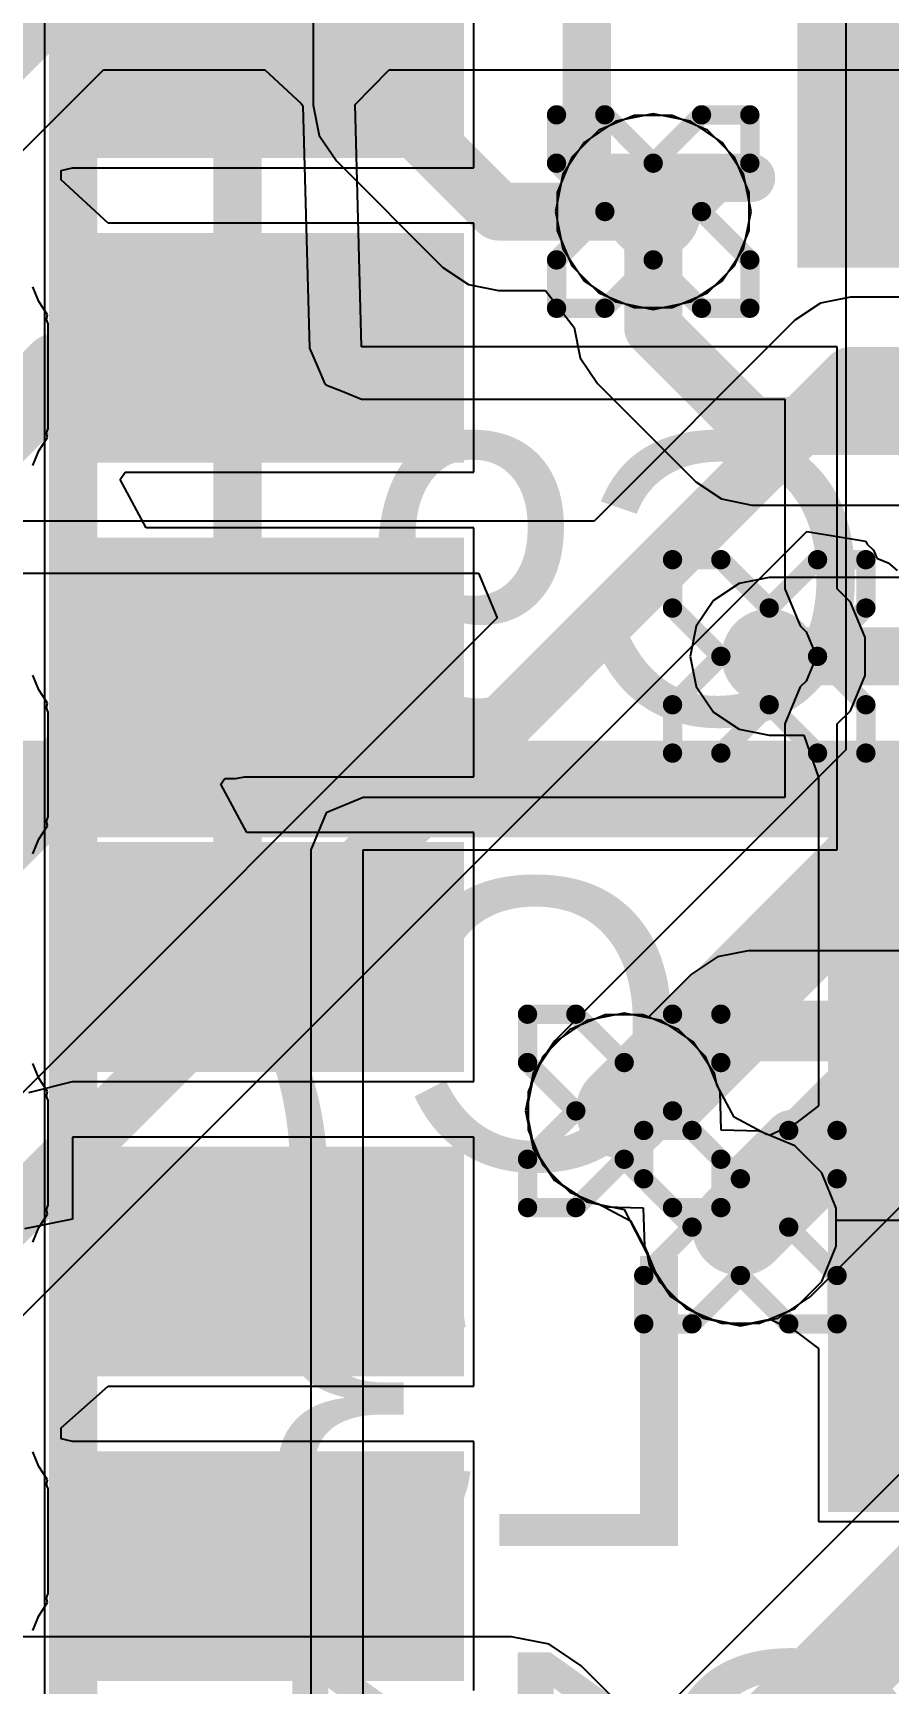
# Model space of a CAD drawing. Header units: inches. Extents: x 3 to 215, y 2 to 215.
# Drawn here: x 3.1078 to 3.1964, y 2.9037 to 3.0745 of the extents above; entities that cross this region are included whole.
import ezdxf

# ---------------------------------------------------------------- set-up
doc = ezdxf.new("R2010")
doc.units = ezdxf.units.IN
doc.header["$MEASUREMENT"] = 0
for name, color, linetype in [('Board_Outline', 56, 'Continuous'), ('Bottom Layer', 5, 'Continuous'), ('Bottom Overlay', 54, 'Continuous'), ('Bottom Paste', 16, 'Continuous'), ('Bottom Solder', 6, 'Continuous'), ('Dimension', 6, 'Continuous'), ('Drill Drawing', 1, 'Continuous'), ('Layer 1', 16, 'Continuous'), ('Layer 2', 76, 'Continuous'), ('Top Layer', 1, 'Continuous'), ('Top Paste', 8, 'Continuous'), ('Top Solder', 216, 'Continuous'), ('Via Holes', 16, 'Continuous')]:
    doc.layers.add(name, color=color, linetype=linetype)
doc.styles.add('Arial', font='', dxfattribs={"height": 0.2})
doc.styles.get('Arial').set_extended_font_data('Arial')

# ---------------------------------------------------------------- blocks, each defined once
blk = doc.blocks.new('40_QFN__5___5____B_8')
at = {"layer": 'Bottom Layer'}
blk.add_hatch(color=5, dxfattribs=at).paths.add_polyline_path([(-0.1063, 0.0752), (-0.07874, 0.0752), (-0.07874, 0.06654), (-0.1063, 0.06654)])
at = {"layer": 'Bottom Paste'}
blk.add_hatch(color=16, dxfattribs=at).paths.add_polyline_path([(-0.1063, 0.0752), (-0.07874, 0.0752), (-0.07874, 0.06654), (-0.1063, 0.06654)])
at = {"layer": 'Bottom Solder'}
blk.add_hatch(color=6, dxfattribs=at).paths.add_polyline_path([(-0.1103, 0.0792), (-0.07474, 0.0792), (-0.07474, 0.06254), (-0.1103, 0.06254)])
at = {"layer": 'Bottom Overlay'}
for points in [[(-0.101, 0.101, 0.005, 0.005, 0), (-0.084, 0.101, 0.005, 0.005, 0)], [(-0.101, 0.101, 0.005, 0.005, 0), (-0.101, 0.084, 0.005, 0.005, 0)]]:
    blk.add_lwpolyline(points, format="xyseb", dxfattribs=at)
for points in [[(-0.10225, 0.101, 0.0025, 0.0025, 1), (-0.09975, 0.101, 0.0025, 0.0025, 1)], [(-0.10225, 0.101, 0.0025, 0.0025, 1), (-0.09975, 0.101, 0.0025, 0.0025, 1)], [(-0.08525, 0.101, 0.0025, 0.0025, 1), (-0.08275, 0.101, 0.0025, 0.0025, 1)], [(-0.10225, 0.084, 0.0025, 0.0025, 1), (-0.09975, 0.084, 0.0025, 0.0025, 1)]]:
    blk.add_lwpolyline(points, format="xyseb", close=True, dxfattribs=at)
blk = doc.blocks.new('WPN201610M1R0MT_B_10')
at = {"layer": 'Bottom Layer'}
for points in [[(-0.04134, 0.03346), (-0.01378, 0.03346), (-0.01378, -0.03346), (-0.04134, -0.03346)], [(0.01378, 0.03346), (0.04134, 0.03346), (0.04134, -0.03346), (0.01378, -0.03346)]]:
    blk.add_hatch(color=5, dxfattribs=at).paths.add_polyline_path(points)
at = {"layer": 'Bottom Paste'}
for points in [[(-0.04134, 0.03346), (-0.01378, 0.03346), (-0.01378, -0.03346), (-0.04134, -0.03346)], [(0.01378, 0.03346), (0.04134, 0.03346), (0.04134, -0.03346), (0.01378, -0.03346)]]:
    blk.add_hatch(color=16, dxfattribs=at).paths.add_polyline_path(points)
at = {"layer": 'Bottom Solder'}
for points in [[(-0.04534, 0.03746), (-0.00978, 0.03746), (-0.00978, -0.03746), (-0.04534, -0.03746)], [(0.00978, 0.03746), (0.04534, 0.03746), (0.04534, -0.03746), (0.00978, -0.03746)]]:
    blk.add_hatch(color=6, dxfattribs=at).paths.add_polyline_path(points)
at = {"layer": 'Bottom Overlay'}
for points in [[(-0.009, 0.034, 0.005, 0.005, 0), (0.008, 0.034, 0.005, 0.005, 0)], [(-0.009, -0.034, 0.005, 0.005, 0), (0.008, -0.034, 0.005, 0.005, 0)]]:
    blk.add_lwpolyline(points, format="xyseb", dxfattribs=at)
for points in [[(-0.01025, 0.034, 0.0025, 0.0025, 1), (-0.00775, 0.034, 0.0025, 0.0025, 1)], [(0.00675, 0.034, 0.0025, 0.0025, 1), (0.00925, 0.034, 0.0025, 0.0025, 1)], [(-0.01025, -0.034, 0.0025, 0.0025, 1), (-0.00775, -0.034, 0.0025, 0.0025, 1)], [(0.00675, -0.034, 0.0025, 0.0025, 1), (0.00925, -0.034, 0.0025, 0.0025, 1)]]:
    blk.add_lwpolyline(points, format="xyseb", close=True, dxfattribs=at)
blk = doc.blocks.new('ESP32_C3_MINI_1_H4_16')
at = {"layer": 'Top Layer'}
for points in [[(0.24803, 0.13386), (0.24803, 0.11811), (0.21654, 0.11811), (0.21654, 0.13386)], [(0.24803, 0.10236), (0.24803, 0.08661), (0.21654, 0.08661), (0.21654, 0.10236)], [(0.24803, 0.07087), (0.24803, 0.05512), (0.21654, 0.05512), (0.21654, 0.07087)], [(0.24803, 0.03937), (0.24803, 0.02362), (0.21654, 0.02362), (0.21654, 0.03937)], [(0.24803, 0.00787), (0.24803, -0.00787), (0.21654, -0.00787), (0.21654, 0.00787)], [(0.24803, -0.02362), (0.24803, -0.03937), (0.21654, -0.03937), (0.21654, -0.02362)]]:
    blk.add_hatch(color=1, dxfattribs=at).paths.add_polyline_path(points)
at = {"layer": 'Top Paste'}
for points in [[(0.24803, 0.13386), (0.24803, 0.11811), (0.21654, 0.11811), (0.21654, 0.13386)], [(0.24803, 0.10236), (0.24803, 0.08661), (0.21654, 0.08661), (0.21654, 0.10236)], [(0.24803, 0.07087), (0.24803, 0.05512), (0.21654, 0.05512), (0.21654, 0.07087)], [(0.24803, 0.03937), (0.24803, 0.02362), (0.21654, 0.02362), (0.21654, 0.03937)], [(0.24803, 0.00787), (0.24803, -0.00787), (0.21654, -0.00787), (0.21654, 0.00787)], [(0.24803, -0.02362), (0.24803, -0.03937), (0.21654, -0.03937), (0.21654, -0.02362)]]:
    blk.add_hatch(color=8, dxfattribs=at).paths.add_polyline_path(points)
at = {"layer": 'Top Solder'}
for points in [[(0.25203, 0.13786), (0.25203, 0.11411), (0.21254, 0.11411), (0.21254, 0.13786)], [(0.25203, 0.10636), (0.25203, 0.08261), (0.21254, 0.08261), (0.21254, 0.10636)], [(0.25203, 0.07487), (0.25203, 0.05112), (0.21254, 0.05112), (0.21254, 0.07487)], [(0.25203, 0.04337), (0.25203, 0.01962), (0.21254, 0.01962), (0.21254, 0.04337)], [(0.25203, 0.01187), (0.25203, -0.01187), (0.21254, -0.01187), (0.21254, 0.01187)], [(0.25203, -0.01962), (0.25203, -0.04337), (0.21254, -0.04337), (0.21254, -0.01962)]]:
    blk.add_hatch(color=216, dxfattribs=at).paths.add_polyline_path(points)
at = {"layer": 'Board_Outline'}
blk.add_line((0.25591, 0.42913), (0.25591, -0.21654), dxfattribs=at)

msp = doc.modelspace()

# ---------------------------------------------------------------- hatches: boundary and pattern name
at = {"layer": 'Bottom Layer'}
h = msp.add_hatch(color=5, dxfattribs=at)
edge = h.paths.add_edge_path()
edge.add_arc((3.172, 3.056), 0.00492, 0, 360)
h = msp.add_hatch(color=5, dxfattribs=at)
edge = h.paths.add_edge_path()
edge.add_arc((3.184, 3.01), 0.00492, 0, 360)
h = msp.add_hatch(color=5, dxfattribs=at)
edge = h.paths.add_edge_path()
edge.add_arc((3.169, 2.963), 0.00492, 0, 360)
h = msp.add_hatch(color=5, dxfattribs=at)
edge = h.paths.add_edge_path()
edge.add_arc((3.18102, 2.95098), 0.00492, 0, 360)
at = {"layer": 'Layer 1'}
h = msp.add_hatch(color=16, dxfattribs=at)
edge = h.paths.add_edge_path()
edge.add_arc((3.172, 3.056), 0.00492, 0, 360)
h = msp.add_hatch(color=16, dxfattribs=at)
edge = h.paths.add_edge_path()
edge.add_arc((3.184, 3.01), 0.00492, 0, 360)
h = msp.add_hatch(color=16, dxfattribs=at)
edge = h.paths.add_edge_path()
edge.add_arc((3.169, 2.963), 0.00492, 0, 360)
h = msp.add_hatch(color=16, dxfattribs=at)
edge = h.paths.add_edge_path()
edge.add_arc((3.18102, 2.95098), 0.00492, 0, 360)
at = {"layer": 'Layer 2'}
h = msp.add_hatch(color=76, dxfattribs=at)
edge = h.paths.add_edge_path()
edge.add_arc((3.172, 3.056), 0.00492, 0, 360)
h = msp.add_hatch(color=76, dxfattribs=at)
edge = h.paths.add_edge_path()
edge.add_arc((3.184, 3.01), 0.00492, 0, 360)
h = msp.add_hatch(color=76, dxfattribs=at)
edge = h.paths.add_edge_path()
edge.add_arc((3.169, 2.963), 0.00492, 0, 360)
h = msp.add_hatch(color=76, dxfattribs=at)
edge = h.paths.add_edge_path()
edge.add_arc((3.18102, 2.95098), 0.00492, 0, 360)
at = {"layer": 'Top Layer'}
h = msp.add_hatch(color=1, dxfattribs=at)
edge = h.paths.add_edge_path()
edge.add_arc((3.172, 3.056), 0.00492, 0, 360)
h = msp.add_hatch(color=1, dxfattribs=at)
edge = h.paths.add_edge_path()
edge.add_arc((3.184, 3.01), 0.00492, 0, 360)
h = msp.add_hatch(color=1, dxfattribs=at)
edge = h.paths.add_edge_path()
edge.add_arc((3.169, 2.963), 0.00492, 0, 360)
h = msp.add_hatch(color=1, dxfattribs=at)
edge = h.paths.add_edge_path()
edge.add_arc((3.18102, 2.95098), 0.00492, 0, 360)
at = {"layer": 'Via Holes'}
h = msp.add_hatch(color=7, dxfattribs=at)
edge = h.paths.add_edge_path()
edge.add_arc((3.172, 3.056), 0.00394, 0, 360)
h = msp.add_hatch(color=7, dxfattribs=at)
edge = h.paths.add_edge_path()
edge.add_arc((3.184, 3.01), 0.00394, 0, 360)
h = msp.add_hatch(color=7, dxfattribs=at)
edge = h.paths.add_edge_path()
edge.add_arc((3.169, 2.963), 0.00394, 0, 360)
h = msp.add_hatch(color=7, dxfattribs=at)
edge = h.paths.add_edge_path()
edge.add_arc((3.18102, 2.95098), 0.00394, 0, 360)

# ---------------------------------------------------------------- linework, layer by layer
at = {"layer": 'Bottom Layer'}
for p, q in [((3.13684, 3.10659), (3.13684, 3.067)), ((3.13684, 3.067), (3.13684, 3.067)), ((3.13684, 3.067), (3.13746, 3.06388)), ((3.13746, 3.06388), (3.13923, 3.06123)), ((3.13923, 3.06123), (3.15023, 3.05023)), ((3.15023, 3.05023), (3.15023, 3.05023)), ((3.15023, 3.05023), (3.15288, 3.04846)), ((3.15288, 3.04846), (3.156, 3.04784)), ((3.156, 3.04784), (3.16086, 3.04784)), ((3.16086, 3.04784), (3.16384, 3.044)), ((3.16384, 3.044), (3.16446, 3.04088)), ((3.16446, 3.04088), (3.16623, 3.03823)), ((3.16623, 3.03823), (3.17642, 3.02804)), ((3.17642, 3.02804), (3.17642, 3.02804)), ((3.17642, 3.02804), (3.17907, 3.02628)), ((3.17907, 3.02628), (3.18219, 3.02565)), ((3.18219, 3.02565), (3.19813, 3.02565)), ((3.18088, 3.01754), (3.17823, 3.01577)), ((3.184, 3.01816), (3.18088, 3.01754)), ((3.19745, 3.01816), (3.184, 3.01816)), ((3.17823, 3.01577), (3.17646, 3.01312)), ((3.17646, 3.01312), (3.17584, 3.01)), ((3.17584, 3.01), (3.17646, 3.00688)), ((3.17646, 3.00688), (3.17823, 3.00423)), ((3.17823, 3.00423), (3.18088, 3.00246)), ((3.18088, 3.00246), (3.184, 3.00184)), ((3.184, 3.00184), (3.1876, 3.00184)), ((3.1876, 3.00184), (3.1891, 2.99746)), ((3.1891, 2.99746), (3.1891, 2.99684)), ((3.1891, 2.99684), (3.1891, 2.96352)), ((3.16513, 2.97235), (3.16185, 2.97015)), ((3.169, 2.97312), (3.16513, 2.97235)), ((3.17287, 2.97235), (3.169, 2.97312)), ((3.17615, 2.97015), (3.17287, 2.97235)), ((3.16185, 2.97015), (3.15965, 2.96687)), ((3.17835, 2.96687), (3.17615, 2.97015)), ((3.15965, 2.96687), (3.15888, 2.963)), ((3.17858, 2.96571), (3.17835, 2.96687)), ((3.18036, 2.96234), (3.17858, 2.96571)), ((3.15888, 2.963), (3.15965, 2.95913)), ((3.18373, 2.96056), (3.18036, 2.96234)), ((3.1891, 2.96352), (3.18672, 2.96171)), ((3.1841, 2.96048), (3.18373, 2.96056)), ((3.18672, 2.96171), (3.1841, 2.96048)), ((3.15965, 2.95913), (3.16185, 2.95585)), ((3.16185, 2.95585), (3.16513, 2.95365)), ((3.16513, 2.95365), (3.16629, 2.95342)), ((3.16629, 2.95342), (3.16966, 2.95164)), ((3.16966, 2.95164), (3.17144, 2.94827)), ((3.17144, 2.94827), (3.17168, 2.94711)), ((3.17168, 2.94711), (3.17387, 2.94383)), ((3.17387, 2.94383), (3.17715, 2.94163)), ((3.17715, 2.94163), (3.18102, 2.94086)), ((3.18102, 2.94086), (3.1841, 2.94148)), ((3.1841, 2.94148), (3.18672, 2.94024)), ((3.18672, 2.94024), (3.1891, 2.93843)), ((3.1891, 2.93843), (3.1891, 2.92054)), ((3.1891, 2.92054), (3.22666, 2.92054)), ((3.15733, 2.90862), (3.10168, 2.90862)), ((3.16123, 2.90784), (3.15733, 2.90862)), ((3.16454, 2.90563), (3.16123, 2.90784)), ((3.17647, 2.8937), (3.16454, 2.90563))]:
    msp.add_line(p, q, dxfattribs=at)
for points in [[(3.145, 3.067, 0.006, 0.006, 0), (3.145, 3.12106, 0.006, 0.006, 0)], [(3.145, 3.067, 0.006, 0.006, 0), (3.156, 3.056, 0.006, 0.006, 0)], [(3.156, 3.056, 0.006, 0.006, 0), (3.172, 3.056, 0.006, 0.006, 0)], [(3.172, 3.044, 0.006, 0.006, 0), (3.172, 3.056, 0.006, 0.006, 0)], [(3.172, 3.044, 0.006, 0.006, 0), (3.18219, 3.03381, 0.006, 0.006, 0)], [(3.18219, 3.03381, 0.006, 0.006, 0), (3.213, 3.03381, 0.006, 0.006, 0)], [(3.184, 3.01, 0.006, 0.006, 0), (3.21281, 3.01, 0.006, 0.006, 0)]]:
    msp.add_lwpolyline(points, format="xyseb", dxfattribs=at)
for points in [[(3.1435, 3.067, 0.003, 0.003, 1), (3.1465, 3.067, 0.003, 0.003, 1)], [(3.1435, 3.067, 0.003, 0.003, 1), (3.1465, 3.067, 0.003, 0.003, 1)], [(3.1545, 3.056, 0.003, 0.003, 1), (3.1575, 3.056, 0.003, 0.003, 1)], [(3.1545, 3.056, 0.003, 0.003, 1), (3.1575, 3.056, 0.003, 0.003, 1)], [(3.1705, 3.056, 0.003, 0.003, 1), (3.1735, 3.056, 0.003, 0.003, 1)], [(3.1705, 3.056, 0.003, 0.003, 1), (3.1735, 3.056, 0.003, 0.003, 1)], [(3.1705, 3.044, 0.003, 0.003, 1), (3.1735, 3.044, 0.003, 0.003, 1)], [(3.1705, 3.044, 0.003, 0.003, 1), (3.1735, 3.044, 0.003, 0.003, 1)], [(3.18069, 3.03381, 0.003, 0.003, 1), (3.18369, 3.03381, 0.003, 0.003, 1)], [(3.18069, 3.03381, 0.003, 0.003, 1), (3.18369, 3.03381, 0.003, 0.003, 1)], [(3.1825, 3.01, 0.003, 0.003, 1), (3.1855, 3.01, 0.003, 0.003, 1)]]:
    msp.add_lwpolyline(points, format="xyseb", close=True, dxfattribs=at)
at = {"layer": 'Bottom Overlay'}
for points in [[(3.112, 2.8, 0.005, 0.005, 0), (3.112, 3.137, 0.005, 0.005, 0)], [(3.129, 2.987, 0.005, 0.005, 0), (3.129, 3.08719, 0.005, 0.005, 0)]]:
    msp.add_lwpolyline(points, format="xyseb", dxfattribs=at)
msp.add_lwpolyline([(3.12775, 2.987, 0.0025, 0.0025, 1), (3.13025, 2.987, 0.0025, 0.0025, 1)], format="xyseb", close=True, dxfattribs=at)
at = {"layer": 'Dimension'}
msp.add_lwpolyline([(3.094, 2.9963, 0.01, 0.01, 0), (3.8824, 2.9963, 0.01, 0.01, 0)], format="xyseb", dxfattribs=at)
at = {"layer": 'Drill Drawing'}
for points in [[(3.162, 3.061, 0.002, 0.002, 0), (3.162, 3.066, 0.002, 0.002, 0)], [(3.162, 3.066, 0.002, 0.002, 0), (3.167, 3.066, 0.002, 0.002, 0)], [(3.167, 3.066, 0.002, 0.002, 0), (3.172, 3.061, 0.002, 0.002, 0)], [(3.172, 3.061, 0.002, 0.002, 0), (3.177, 3.066, 0.002, 0.002, 0)], [(3.177, 3.066, 0.002, 0.002, 0), (3.182, 3.066, 0.002, 0.002, 0)], [(3.182, 3.061, 0.002, 0.002, 0), (3.182, 3.066, 0.002, 0.002, 0)], [(3.162, 3.061, 0.002, 0.002, 0), (3.167, 3.056, 0.002, 0.002, 0)], [(3.177, 3.056, 0.002, 0.002, 0), (3.182, 3.061, 0.002, 0.002, 0)], [(3.162, 3.051, 0.002, 0.002, 0), (3.167, 3.056, 0.002, 0.002, 0)], [(3.177, 3.056, 0.002, 0.002, 0), (3.182, 3.051, 0.002, 0.002, 0)], [(3.162, 3.046, 0.002, 0.002, 0), (3.162, 3.051, 0.002, 0.002, 0)], [(3.167, 3.046, 0.002, 0.002, 0), (3.172, 3.051, 0.002, 0.002, 0)], [(3.172, 3.051, 0.002, 0.002, 0), (3.177, 3.046, 0.002, 0.002, 0)], [(3.182, 3.046, 0.002, 0.002, 0), (3.182, 3.051, 0.002, 0.002, 0)], [(3.162, 3.046, 0.002, 0.002, 0), (3.167, 3.046, 0.002, 0.002, 0)], [(3.177, 3.046, 0.002, 0.002, 0), (3.182, 3.046, 0.002, 0.002, 0)], [(3.174, 3.015, 0.002, 0.002, 0), (3.174, 3.02, 0.002, 0.002, 0)], [(3.174, 3.02, 0.002, 0.002, 0), (3.179, 3.02, 0.002, 0.002, 0)], [(3.179, 3.02, 0.002, 0.002, 0), (3.184, 3.015, 0.002, 0.002, 0)], [(3.184, 3.015, 0.002, 0.002, 0), (3.189, 3.02, 0.002, 0.002, 0)], [(3.189, 3.02, 0.002, 0.002, 0), (3.194, 3.02, 0.002, 0.002, 0)], [(3.194, 3.015, 0.002, 0.002, 0), (3.194, 3.02, 0.002, 0.002, 0)], [(3.174, 3.015, 0.002, 0.002, 0), (3.179, 3.01, 0.002, 0.002, 0)], [(3.189, 3.01, 0.002, 0.002, 0), (3.194, 3.015, 0.002, 0.002, 0)], [(3.174, 3.005, 0.002, 0.002, 0), (3.179, 3.01, 0.002, 0.002, 0)], [(3.189, 3.01, 0.002, 0.002, 0), (3.194, 3.005, 0.002, 0.002, 0)], [(3.174, 3, 0.002, 0.002, 0), (3.174, 3.005, 0.002, 0.002, 0)], [(3.179, 3, 0.002, 0.002, 0), (3.184, 3.005, 0.002, 0.002, 0)], [(3.184, 3.005, 0.002, 0.002, 0), (3.189, 3, 0.002, 0.002, 0)], [(3.194, 3, 0.002, 0.002, 0), (3.194, 3.005, 0.002, 0.002, 0)], [(3.174, 3, 0.002, 0.002, 0), (3.179, 3, 0.002, 0.002, 0)], [(3.189, 3, 0.002, 0.002, 0), (3.194, 3, 0.002, 0.002, 0)], [(3.159, 2.968, 0.002, 0.002, 0), (3.159, 2.973, 0.002, 0.002, 0)], [(3.159, 2.973, 0.002, 0.002, 0), (3.164, 2.973, 0.002, 0.002, 0)], [(3.164, 2.973, 0.002, 0.002, 0), (3.169, 2.968, 0.002, 0.002, 0)], [(3.169, 2.968, 0.002, 0.002, 0), (3.174, 2.973, 0.002, 0.002, 0)], [(3.174, 2.973, 0.002, 0.002, 0), (3.179, 2.973, 0.002, 0.002, 0)], [(3.179, 2.968, 0.002, 0.002, 0), (3.179, 2.973, 0.002, 0.002, 0)], [(3.159, 2.968, 0.002, 0.002, 0), (3.164, 2.963, 0.002, 0.002, 0)], [(3.174, 2.963, 0.002, 0.002, 0), (3.179, 2.968, 0.002, 0.002, 0)], [(3.159, 2.958, 0.002, 0.002, 0), (3.164, 2.963, 0.002, 0.002, 0)], [(3.174, 2.963, 0.002, 0.002, 0), (3.179, 2.958, 0.002, 0.002, 0)], [(3.17102, 2.95598, 0.002, 0.002, 0), (3.17102, 2.96098, 0.002, 0.002, 0)], [(3.17102, 2.96098, 0.002, 0.002, 0), (3.17602, 2.96098, 0.002, 0.002, 0)], [(3.17602, 2.96098, 0.002, 0.002, 0), (3.18102, 2.95598, 0.002, 0.002, 0)], [(3.18102, 2.95598, 0.002, 0.002, 0), (3.18602, 2.96098, 0.002, 0.002, 0)], [(3.18602, 2.96098, 0.002, 0.002, 0), (3.19102, 2.96098, 0.002, 0.002, 0)], [(3.19102, 2.95598, 0.002, 0.002, 0), (3.19102, 2.96098, 0.002, 0.002, 0)], [(3.159, 2.953, 0.002, 0.002, 0), (3.159, 2.958, 0.002, 0.002, 0)], [(3.164, 2.953, 0.002, 0.002, 0), (3.169, 2.958, 0.002, 0.002, 0)], [(3.169, 2.958, 0.002, 0.002, 0), (3.174, 2.953, 0.002, 0.002, 0)], [(3.179, 2.953, 0.002, 0.002, 0), (3.179, 2.958, 0.002, 0.002, 0)], [(3.17102, 2.95598, 0.002, 0.002, 0), (3.17602, 2.95098, 0.002, 0.002, 0)], [(3.18602, 2.95098, 0.002, 0.002, 0), (3.19102, 2.95598, 0.002, 0.002, 0)], [(3.159, 2.953, 0.002, 0.002, 0), (3.164, 2.953, 0.002, 0.002, 0)], [(3.174, 2.953, 0.002, 0.002, 0), (3.179, 2.953, 0.002, 0.002, 0)], [(3.17102, 2.94598, 0.002, 0.002, 0), (3.17602, 2.95098, 0.002, 0.002, 0)], [(3.18602, 2.95098, 0.002, 0.002, 0), (3.19102, 2.94598, 0.002, 0.002, 0)], [(3.17102, 2.94098, 0.002, 0.002, 0), (3.17102, 2.94598, 0.002, 0.002, 0)], [(3.17602, 2.94098, 0.002, 0.002, 0), (3.18102, 2.94598, 0.002, 0.002, 0)], [(3.18102, 2.94598, 0.002, 0.002, 0), (3.18602, 2.94098, 0.002, 0.002, 0)], [(3.19102, 2.94098, 0.002, 0.002, 0), (3.19102, 2.94598, 0.002, 0.002, 0)], [(3.17102, 2.94098, 0.002, 0.002, 0), (3.17602, 2.94098, 0.002, 0.002, 0)], [(3.18602, 2.94098, 0.002, 0.002, 0), (3.19102, 2.94098, 0.002, 0.002, 0)]]:
    msp.add_lwpolyline(points, format="xyseb", dxfattribs=at)
for points in [[(3.1615, 3.066, 0.001, 0.001, 1), (3.1625, 3.066, 0.001, 0.001, 1)], [(3.1615, 3.066, 0.001, 0.001, 1), (3.1625, 3.066, 0.001, 0.001, 1)], [(3.1665, 3.066, 0.001, 0.001, 1), (3.1675, 3.066, 0.001, 0.001, 1)], [(3.1665, 3.066, 0.001, 0.001, 1), (3.1675, 3.066, 0.001, 0.001, 1)], [(3.1765, 3.066, 0.001, 0.001, 1), (3.1775, 3.066, 0.001, 0.001, 1)], [(3.1765, 3.066, 0.001, 0.001, 1), (3.1775, 3.066, 0.001, 0.001, 1)], [(3.1815, 3.066, 0.001, 0.001, 1), (3.1825, 3.066, 0.001, 0.001, 1)], [(3.1815, 3.066, 0.001, 0.001, 1), (3.1825, 3.066, 0.001, 0.001, 1)], [(3.1615, 3.061, 0.001, 0.001, 1), (3.1625, 3.061, 0.001, 0.001, 1)], [(3.1615, 3.061, 0.001, 0.001, 1), (3.1625, 3.061, 0.001, 0.001, 1)], [(3.1715, 3.061, 0.001, 0.001, 1), (3.1725, 3.061, 0.001, 0.001, 1)], [(3.1715, 3.061, 0.001, 0.001, 1), (3.1725, 3.061, 0.001, 0.001, 1)], [(3.1815, 3.061, 0.001, 0.001, 1), (3.1825, 3.061, 0.001, 0.001, 1)], [(3.1815, 3.061, 0.001, 0.001, 1), (3.1825, 3.061, 0.001, 0.001, 1)], [(3.1665, 3.056, 0.001, 0.001, 1), (3.1675, 3.056, 0.001, 0.001, 1)], [(3.1665, 3.056, 0.001, 0.001, 1), (3.1675, 3.056, 0.001, 0.001, 1)], [(3.1765, 3.056, 0.001, 0.001, 1), (3.1775, 3.056, 0.001, 0.001, 1)], [(3.1765, 3.056, 0.001, 0.001, 1), (3.1775, 3.056, 0.001, 0.001, 1)], [(3.1615, 3.051, 0.001, 0.001, 1), (3.1625, 3.051, 0.001, 0.001, 1)], [(3.1615, 3.051, 0.001, 0.001, 1), (3.1625, 3.051, 0.001, 0.001, 1)], [(3.1715, 3.051, 0.001, 0.001, 1), (3.1725, 3.051, 0.001, 0.001, 1)], [(3.1715, 3.051, 0.001, 0.001, 1), (3.1725, 3.051, 0.001, 0.001, 1)], [(3.1815, 3.051, 0.001, 0.001, 1), (3.1825, 3.051, 0.001, 0.001, 1)], [(3.1815, 3.051, 0.001, 0.001, 1), (3.1825, 3.051, 0.001, 0.001, 1)], [(3.1615, 3.046, 0.001, 0.001, 1), (3.1625, 3.046, 0.001, 0.001, 1)], [(3.1615, 3.046, 0.001, 0.001, 1), (3.1625, 3.046, 0.001, 0.001, 1)], [(3.1665, 3.046, 0.001, 0.001, 1), (3.1675, 3.046, 0.001, 0.001, 1)], [(3.1665, 3.046, 0.001, 0.001, 1), (3.1675, 3.046, 0.001, 0.001, 1)], [(3.1765, 3.046, 0.001, 0.001, 1), (3.1775, 3.046, 0.001, 0.001, 1)], [(3.1765, 3.046, 0.001, 0.001, 1), (3.1775, 3.046, 0.001, 0.001, 1)], [(3.1815, 3.046, 0.001, 0.001, 1), (3.1825, 3.046, 0.001, 0.001, 1)], [(3.1815, 3.046, 0.001, 0.001, 1), (3.1825, 3.046, 0.001, 0.001, 1)], [(3.1735, 3.02, 0.001, 0.001, 1), (3.1745, 3.02, 0.001, 0.001, 1)], [(3.1735, 3.02, 0.001, 0.001, 1), (3.1745, 3.02, 0.001, 0.001, 1)], [(3.1785, 3.02, 0.001, 0.001, 1), (3.1795, 3.02, 0.001, 0.001, 1)], [(3.1785, 3.02, 0.001, 0.001, 1), (3.1795, 3.02, 0.001, 0.001, 1)], [(3.1885, 3.02, 0.001, 0.001, 1), (3.1895, 3.02, 0.001, 0.001, 1)], [(3.1885, 3.02, 0.001, 0.001, 1), (3.1895, 3.02, 0.001, 0.001, 1)], [(3.1935, 3.02, 0.001, 0.001, 1), (3.1945, 3.02, 0.001, 0.001, 1)], [(3.1935, 3.02, 0.001, 0.001, 1), (3.1945, 3.02, 0.001, 0.001, 1)], [(3.1735, 3.015, 0.001, 0.001, 1), (3.1745, 3.015, 0.001, 0.001, 1)], [(3.1735, 3.015, 0.001, 0.001, 1), (3.1745, 3.015, 0.001, 0.001, 1)], [(3.1835, 3.015, 0.001, 0.001, 1), (3.1845, 3.015, 0.001, 0.001, 1)], [(3.1835, 3.015, 0.001, 0.001, 1), (3.1845, 3.015, 0.001, 0.001, 1)], [(3.1935, 3.015, 0.001, 0.001, 1), (3.1945, 3.015, 0.001, 0.001, 1)], [(3.1935, 3.015, 0.001, 0.001, 1), (3.1945, 3.015, 0.001, 0.001, 1)], [(3.1785, 3.01, 0.001, 0.001, 1), (3.1795, 3.01, 0.001, 0.001, 1)], [(3.1785, 3.01, 0.001, 0.001, 1), (3.1795, 3.01, 0.001, 0.001, 1)], [(3.1885, 3.01, 0.001, 0.001, 1), (3.1895, 3.01, 0.001, 0.001, 1)], [(3.1885, 3.01, 0.001, 0.001, 1), (3.1895, 3.01, 0.001, 0.001, 1)], [(3.1735, 3.005, 0.001, 0.001, 1), (3.1745, 3.005, 0.001, 0.001, 1)], [(3.1735, 3.005, 0.001, 0.001, 1), (3.1745, 3.005, 0.001, 0.001, 1)], [(3.1835, 3.005, 0.001, 0.001, 1), (3.1845, 3.005, 0.001, 0.001, 1)], [(3.1835, 3.005, 0.001, 0.001, 1), (3.1845, 3.005, 0.001, 0.001, 1)], [(3.1935, 3.005, 0.001, 0.001, 1), (3.1945, 3.005, 0.001, 0.001, 1)], [(3.1935, 3.005, 0.001, 0.001, 1), (3.1945, 3.005, 0.001, 0.001, 1)], [(3.1735, 3, 0.001, 0.001, 1), (3.1745, 3, 0.001, 0.001, 1)], [(3.1735, 3, 0.001, 0.001, 1), (3.1745, 3, 0.001, 0.001, 1)], [(3.1785, 3, 0.001, 0.001, 1), (3.1795, 3, 0.001, 0.001, 1)], [(3.1785, 3, 0.001, 0.001, 1), (3.1795, 3, 0.001, 0.001, 1)], [(3.1885, 3, 0.001, 0.001, 1), (3.1895, 3, 0.001, 0.001, 1)], [(3.1885, 3, 0.001, 0.001, 1), (3.1895, 3, 0.001, 0.001, 1)], [(3.1935, 3, 0.001, 0.001, 1), (3.1945, 3, 0.001, 0.001, 1)], [(3.1935, 3, 0.001, 0.001, 1), (3.1945, 3, 0.001, 0.001, 1)], [(3.1585, 2.973, 0.001, 0.001, 1), (3.1595, 2.973, 0.001, 0.001, 1)], [(3.1585, 2.973, 0.001, 0.001, 1), (3.1595, 2.973, 0.001, 0.001, 1)], [(3.1635, 2.973, 0.001, 0.001, 1), (3.1645, 2.973, 0.001, 0.001, 1)], [(3.1635, 2.973, 0.001, 0.001, 1), (3.1645, 2.973, 0.001, 0.001, 1)], [(3.1735, 2.973, 0.001, 0.001, 1), (3.1745, 2.973, 0.001, 0.001, 1)], [(3.1735, 2.973, 0.001, 0.001, 1), (3.1745, 2.973, 0.001, 0.001, 1)], [(3.1785, 2.973, 0.001, 0.001, 1), (3.1795, 2.973, 0.001, 0.001, 1)], [(3.1785, 2.973, 0.001, 0.001, 1), (3.1795, 2.973, 0.001, 0.001, 1)], [(3.1585, 2.968, 0.001, 0.001, 1), (3.1595, 2.968, 0.001, 0.001, 1)], [(3.1585, 2.968, 0.001, 0.001, 1), (3.1595, 2.968, 0.001, 0.001, 1)], [(3.1685, 2.968, 0.001, 0.001, 1), (3.1695, 2.968, 0.001, 0.001, 1)], [(3.1685, 2.968, 0.001, 0.001, 1), (3.1695, 2.968, 0.001, 0.001, 1)], [(3.1785, 2.968, 0.001, 0.001, 1), (3.1795, 2.968, 0.001, 0.001, 1)], [(3.1785, 2.968, 0.001, 0.001, 1), (3.1795, 2.968, 0.001, 0.001, 1)], [(3.1635, 2.963, 0.001, 0.001, 1), (3.1645, 2.963, 0.001, 0.001, 1)], [(3.1635, 2.963, 0.001, 0.001, 1), (3.1645, 2.963, 0.001, 0.001, 1)], [(3.1735, 2.963, 0.001, 0.001, 1), (3.1745, 2.963, 0.001, 0.001, 1)], [(3.1735, 2.963, 0.001, 0.001, 1), (3.1745, 2.963, 0.001, 0.001, 1)], [(3.17052, 2.96098, 0.001, 0.001, 1), (3.17152, 2.96098, 0.001, 0.001, 1)], [(3.17052, 2.96098, 0.001, 0.001, 1), (3.17152, 2.96098, 0.001, 0.001, 1)], [(3.17552, 2.96098, 0.001, 0.001, 1), (3.17652, 2.96098, 0.001, 0.001, 1)], [(3.17552, 2.96098, 0.001, 0.001, 1), (3.17652, 2.96098, 0.001, 0.001, 1)], [(3.18552, 2.96098, 0.001, 0.001, 1), (3.18652, 2.96098, 0.001, 0.001, 1)], [(3.18552, 2.96098, 0.001, 0.001, 1), (3.18652, 2.96098, 0.001, 0.001, 1)], [(3.19052, 2.96098, 0.001, 0.001, 1), (3.19152, 2.96098, 0.001, 0.001, 1)], [(3.19052, 2.96098, 0.001, 0.001, 1), (3.19152, 2.96098, 0.001, 0.001, 1)], [(3.1585, 2.958, 0.001, 0.001, 1), (3.1595, 2.958, 0.001, 0.001, 1)], [(3.1585, 2.958, 0.001, 0.001, 1), (3.1595, 2.958, 0.001, 0.001, 1)], [(3.1685, 2.958, 0.001, 0.001, 1), (3.1695, 2.958, 0.001, 0.001, 1)], [(3.1685, 2.958, 0.001, 0.001, 1), (3.1695, 2.958, 0.001, 0.001, 1)], [(3.1785, 2.958, 0.001, 0.001, 1), (3.1795, 2.958, 0.001, 0.001, 1)], [(3.1785, 2.958, 0.001, 0.001, 1), (3.1795, 2.958, 0.001, 0.001, 1)], [(3.17052, 2.95598, 0.001, 0.001, 1), (3.17152, 2.95598, 0.001, 0.001, 1)], [(3.17052, 2.95598, 0.001, 0.001, 1), (3.17152, 2.95598, 0.001, 0.001, 1)], [(3.18052, 2.95598, 0.001, 0.001, 1), (3.18152, 2.95598, 0.001, 0.001, 1)], [(3.18052, 2.95598, 0.001, 0.001, 1), (3.18152, 2.95598, 0.001, 0.001, 1)], [(3.19052, 2.95598, 0.001, 0.001, 1), (3.19152, 2.95598, 0.001, 0.001, 1)], [(3.19052, 2.95598, 0.001, 0.001, 1), (3.19152, 2.95598, 0.001, 0.001, 1)], [(3.1585, 2.953, 0.001, 0.001, 1), (3.1595, 2.953, 0.001, 0.001, 1)], [(3.1585, 2.953, 0.001, 0.001, 1), (3.1595, 2.953, 0.001, 0.001, 1)], [(3.1635, 2.953, 0.001, 0.001, 1), (3.1645, 2.953, 0.001, 0.001, 1)], [(3.1635, 2.953, 0.001, 0.001, 1), (3.1645, 2.953, 0.001, 0.001, 1)], [(3.1735, 2.953, 0.001, 0.001, 1), (3.1745, 2.953, 0.001, 0.001, 1)], [(3.1735, 2.953, 0.001, 0.001, 1), (3.1745, 2.953, 0.001, 0.001, 1)], [(3.1785, 2.953, 0.001, 0.001, 1), (3.1795, 2.953, 0.001, 0.001, 1)], [(3.1785, 2.953, 0.001, 0.001, 1), (3.1795, 2.953, 0.001, 0.001, 1)], [(3.17552, 2.95098, 0.001, 0.001, 1), (3.17652, 2.95098, 0.001, 0.001, 1)], [(3.17552, 2.95098, 0.001, 0.001, 1), (3.17652, 2.95098, 0.001, 0.001, 1)], [(3.18552, 2.95098, 0.001, 0.001, 1), (3.18652, 2.95098, 0.001, 0.001, 1)], [(3.18552, 2.95098, 0.001, 0.001, 1), (3.18652, 2.95098, 0.001, 0.001, 1)], [(3.17052, 2.94598, 0.001, 0.001, 1), (3.17152, 2.94598, 0.001, 0.001, 1)], [(3.17052, 2.94598, 0.001, 0.001, 1), (3.17152, 2.94598, 0.001, 0.001, 1)], [(3.18052, 2.94598, 0.001, 0.001, 1), (3.18152, 2.94598, 0.001, 0.001, 1)], [(3.18052, 2.94598, 0.001, 0.001, 1), (3.18152, 2.94598, 0.001, 0.001, 1)], [(3.19052, 2.94598, 0.001, 0.001, 1), (3.19152, 2.94598, 0.001, 0.001, 1)], [(3.19052, 2.94598, 0.001, 0.001, 1), (3.19152, 2.94598, 0.001, 0.001, 1)], [(3.17052, 2.94098, 0.001, 0.001, 1), (3.17152, 2.94098, 0.001, 0.001, 1)], [(3.17052, 2.94098, 0.001, 0.001, 1), (3.17152, 2.94098, 0.001, 0.001, 1)], [(3.17552, 2.94098, 0.001, 0.001, 1), (3.17652, 2.94098, 0.001, 0.001, 1)], [(3.17552, 2.94098, 0.001, 0.001, 1), (3.17652, 2.94098, 0.001, 0.001, 1)], [(3.18552, 2.94098, 0.001, 0.001, 1), (3.18652, 2.94098, 0.001, 0.001, 1)], [(3.18552, 2.94098, 0.001, 0.001, 1), (3.18652, 2.94098, 0.001, 0.001, 1)], [(3.19052, 2.94098, 0.001, 0.001, 1), (3.19152, 2.94098, 0.001, 0.001, 1)], [(3.19052, 2.94098, 0.001, 0.001, 1), (3.19152, 2.94098, 0.001, 0.001, 1)]]:
    msp.add_lwpolyline(points, format="xyseb", close=True, dxfattribs=at)
at = {"layer": 'Layer 1'}
for p, q in [((3.10586, 3.06138), (3.11514, 3.07065)), ((3.11514, 3.07065), (3.13184, 3.07065)), ((3.13184, 3.07065), (3.13559, 3.06717)), ((3.14118, 3.06707), (3.14467, 3.07065)), ((3.14467, 3.07065), (3.223, 3.07065)), ((3.13559, 3.06717), (3.13577, 3.06693)), ((3.13577, 3.06693), (3.13643, 3.04186)), ((3.14184, 3.042), (3.14118, 3.06707)), ((3.10845, 3.0467), (3.10783, 3.04821)), ((3.10933, 3.04531), (3.10845, 3.0467)), ((3.10923, 3.04484), (3.10933, 3.04531)), ((3.10941, 3.04438), (3.10923, 3.04484)), ((3.10941, 3.03357), (3.10941, 3.04438)), ((3.13643, 3.04186), (3.13725, 3.04003)), ((3.19104, 3.042), (3.14184, 3.042)), ((3.19104, 3.01699), (3.19104, 3.042)), ((3.13725, 3.04003), (3.13802, 3.03817)), ((3.13802, 3.03817), (3.13809, 3.03814)), ((3.13809, 3.03814), (3.13812, 3.03807)), ((3.13812, 3.03807), (3.13999, 3.03736)), ((3.13999, 3.03736), (3.14184, 3.03659)), ((3.14184, 3.03659), (3.18563, 3.03659)), ((3.18563, 3.03659), (3.18563, 3.01699)), ((3.10845, 3.03125), (3.10933, 3.03264)), ((3.10923, 3.03311), (3.10941, 3.03357)), ((3.10933, 3.03264), (3.10923, 3.03311)), ((3.10783, 3.02974), (3.10845, 3.03125)), ((3.18563, 3.01699), (3.18563, 3.01699)), ((3.18563, 3.01699), (3.18721, 3.01316)), ((3.19241, 3.01562), (3.19104, 3.01699)), ((3.19392, 3.01197), (3.19241, 3.01562)), ((3.18721, 3.01316), (3.18782, 3.01255)), ((3.18782, 3.01255), (3.18851, 3.0109)), ((3.19392, 3.00803), (3.19392, 3.01197)), ((3.18851, 3.0109), (3.18851, 3.0091)), ((3.18851, 3.0091), (3.18782, 3.00745)), ((3.10845, 3.00654), (3.10783, 3.00805)), ((3.10933, 3.00515), (3.10845, 3.00654)), ((3.18721, 3.00684), (3.18563, 3.00301)), ((3.18782, 3.00745), (3.18721, 3.00684)), ((3.19241, 3.00438), (3.19392, 3.00803)), ((3.10923, 3.00468), (3.10933, 3.00515)), ((3.10941, 3.00423), (3.10923, 3.00468)), ((3.10941, 2.99341), (3.10941, 3.00423)), ((3.18563, 3.00301), (3.18563, 3.00301)), ((3.18563, 3.00301), (3.18563, 2.99541)), ((3.19104, 3.00301), (3.19241, 3.00438)), ((3.19104, 2.99), (3.19104, 3.00301)), ((3.142, 2.99541), (3.13817, 2.99383)), ((3.18563, 2.99541), (3.142, 2.99541)), ((3.10923, 2.99296), (3.10941, 2.99341)), ((3.10933, 2.99248), (3.10923, 2.99296)), ((3.13817, 2.99383), (3.13659, 2.99)), ((3.10783, 2.98958), (3.10845, 2.9911)), ((3.10845, 2.9911), (3.10933, 2.99248)), ((3.13659, 2.99), (3.13659, 2.833)), ((3.142, 2.833), (3.142, 2.99)), ((3.142, 2.99), (3.19104, 2.99)), ((3.18181, 2.97956), (3.17864, 2.97893)), ((3.223, 2.97956), (3.18181, 2.97956)), ((3.17864, 2.97893), (3.17595, 2.97713)), ((3.17595, 2.97713), (3.17151, 2.9727)), ((3.16703, 2.97292), (3.16338, 2.97141)), ((3.17097, 2.97292), (3.16703, 2.97292)), ((3.17151, 2.9727), (3.17097, 2.97292)), ((3.16338, 2.97141), (3.16059, 2.96862)), ((3.10845, 2.96638), (3.10783, 2.9679)), ((3.16059, 2.96862), (3.15908, 2.96497)), ((3.10933, 2.965), (3.10845, 2.96638)), ((3.10923, 2.96452), (3.10933, 2.965)), ((3.10941, 2.96407), (3.10923, 2.96452)), ((3.10941, 2.95325), (3.10941, 2.96407)), ((3.15908, 2.96497), (3.15908, 2.96103)), ((3.15908, 2.96103), (3.16059, 2.95738)), ((3.16059, 2.95738), (3.16338, 2.95459)), ((3.16338, 2.95459), (3.16703, 2.95308)), ((3.10845, 2.95094), (3.10933, 2.95232)), ((3.10923, 2.9528), (3.10941, 2.95325)), ((3.10933, 2.95232), (3.10923, 2.9528)), ((3.16703, 2.95308), (3.17098, 2.95296)), ((3.17098, 2.95296), (3.1711, 2.94901)), ((3.10783, 2.94942), (3.10845, 2.95094)), ((3.19094, 2.94901), (3.19094, 2.95171)), ((3.19094, 2.95171), (3.21771, 2.95171)), ((3.1711, 2.94901), (3.17261, 2.94536)), ((3.18943, 2.94536), (3.19094, 2.94901)), ((3.17261, 2.94536), (3.1754, 2.94257)), ((3.18664, 2.94257), (3.18943, 2.94536)), ((3.1754, 2.94257), (3.17905, 2.94106)), ((3.18299, 2.94106), (3.18664, 2.94257)), ((3.17905, 2.94106), (3.18299, 2.94106)), ((3.10845, 2.92622), (3.10783, 2.92774)), ((3.10933, 2.92484), (3.10845, 2.92622)), ((3.10923, 2.92436), (3.10933, 2.92484)), ((3.10941, 2.92391), (3.10923, 2.92436)), ((3.10941, 2.91309), (3.10941, 2.92391)), ((3.10923, 2.91264), (3.10941, 2.91309)), ((3.10933, 2.91217), (3.10923, 2.91264)), ((3.10845, 2.91078), (3.10933, 2.91217)), ((3.10783, 2.90927), (3.10845, 2.91078))]:
    msp.add_line(p, q, dxfattribs=at)
for points in [[(3.092, 3.05905, 0.006, 0.006, 0), (3.11176, 3.07881, 0.006, 0.006, 0)], [(3.17423, 2.96368, 0.00627, 0.00627, 0), (3.18181, 2.97127, 0.00627, 0.00627, 0)], [(3.18181, 2.97127, 0.00627, 0.00627, 0), (3.227, 2.97127, 0.00627, 0.00627, 0)], [(3.169, 2.963, 0.00627, 0.00627, 0), (3.16968, 2.96368, 0.00627, 0.00627, 0)], [(3.16968, 2.96368, 0.00627, 0.00627, 0), (3.17423, 2.96368, 0.00627, 0.00627, 0)], [(3.1817, 2.95522, 0.00627, 0.00627, 0), (3.18648, 2.96, 0.00627, 0.00627, 0)], [(3.18648, 2.96, 0.00627, 0.00627, 0), (3.22233, 2.96, 0.00627, 0.00627, 0)], [(3.1817, 2.95166, 0.00627, 0.00627, 0), (3.1817, 2.95522, 0.00627, 0.00627, 0)], [(3.18102, 2.95098, 0.00627, 0.00627, 0), (3.1817, 2.95166, 0.00627, 0.00627, 0)]]:
    msp.add_lwpolyline(points, format="xyseb", dxfattribs=at)
for points in [[(3.18025, 2.97127, 0.00313, 0.00313, 1), (3.18338, 2.97127, 0.00313, 0.00313, 1)], [(3.18025, 2.97127, 0.00313, 0.00313, 1), (3.18338, 2.97127, 0.00313, 0.00313, 1)], [(3.16743, 2.963, 0.00313, 0.00313, 1), (3.17057, 2.963, 0.00313, 0.00313, 1)], [(3.16812, 2.96368, 0.00313, 0.00313, 1), (3.17125, 2.96368, 0.00313, 0.00313, 1)], [(3.16812, 2.96368, 0.00313, 0.00313, 1), (3.17125, 2.96368, 0.00313, 0.00313, 1)], [(3.17266, 2.96368, 0.00313, 0.00313, 1), (3.1758, 2.96368, 0.00313, 0.00313, 1)], [(3.17266, 2.96368, 0.00313, 0.00313, 1), (3.1758, 2.96368, 0.00313, 0.00313, 1)], [(3.18491, 2.96, 0.00313, 0.00313, 1), (3.18805, 2.96, 0.00313, 0.00313, 1)], [(3.18491, 2.96, 0.00313, 0.00313, 1), (3.18805, 2.96, 0.00313, 0.00313, 1)], [(3.18014, 2.95522, 0.00313, 0.00313, 1), (3.18327, 2.95522, 0.00313, 0.00313, 1)], [(3.18014, 2.95522, 0.00313, 0.00313, 1), (3.18327, 2.95522, 0.00313, 0.00313, 1)], [(3.17945, 2.95098, 0.00313, 0.00313, 1), (3.18259, 2.95098, 0.00313, 0.00313, 1)], [(3.18014, 2.95166, 0.00313, 0.00313, 1), (3.18327, 2.95166, 0.00313, 0.00313, 1)], [(3.18014, 2.95166, 0.00313, 0.00313, 1), (3.18327, 2.95166, 0.00313, 0.00313, 1)]]:
    msp.add_lwpolyline(points, format="xyseb", close=True, dxfattribs=at)
at = {"layer": 'Layer 2'}
for p, q in [((3.17003, 3.06592), (3.16638, 3.06441)), ((3.17397, 3.06592), (3.17003, 3.06592)), ((3.17762, 3.06441), (3.17397, 3.06592)), ((3.16638, 3.06441), (3.16359, 3.06162)), ((3.18041, 3.06162), (3.17762, 3.06441)), ((3.16359, 3.06162), (3.16208, 3.05797)), ((3.18192, 3.05797), (3.18041, 3.06162)), ((3.16208, 3.05797), (3.16208, 3.05403)), ((3.18192, 3.05403), (3.18192, 3.05797)), ((3.16208, 3.05403), (3.16359, 3.05038)), ((3.18041, 3.05038), (3.18192, 3.05403)), ((3.16359, 3.05038), (3.16638, 3.04759)), ((3.17762, 3.04759), (3.18041, 3.05038)), ((3.16638, 3.04759), (3.17003, 3.04608)), ((3.17397, 3.04608), (3.17762, 3.04759)), ((3.17003, 3.04608), (3.17397, 3.04608)), ((3.1893, 3.04654), (3.18665, 3.04477)), ((3.19242, 3.04716), (3.1893, 3.04654)), ((3.71162, 3.04716), (3.19242, 3.04716)), ((3.19242, 3.04716), (3.19242, 3.04716)), ((3.18665, 3.04477), (3.16588, 3.024)), ((3.16588, 3.024), (3.10489, 3.024)), ((3.10586, 2.9409), (3.18788, 3.02292)), ((3.18788, 3.02292), (3.19396, 3.02193)), ((3.19396, 3.02193), (3.19412, 3.02159)), ((3.19412, 3.02159), (3.1948, 3.021)), ((3.1948, 3.021), (3.19514, 3.02017)), ((3.19514, 3.02017), (3.1963, 3.01969)), ((3.10586, 3.01859), (3.15394, 3.01859)), ((3.15394, 3.01859), (3.15585, 3.01397)), ((3.1963, 3.01969), (3.19725, 3.01887)), ((3.15585, 3.01397), (3.09432, 2.95244)), ((3.16703, 2.97292), (3.16338, 2.97141)), ((3.17097, 2.97292), (3.16703, 2.97292)), ((3.17462, 2.97141), (3.17097, 2.97292)), ((3.16338, 2.97141), (3.16059, 2.96862)), ((3.17741, 2.96862), (3.17462, 2.97141)), ((3.16059, 2.96862), (3.15908, 2.96497)), ((3.17892, 2.96497), (3.17741, 2.96862)), ((3.15908, 2.96497), (3.15908, 2.96103)), ((3.17904, 2.96102), (3.17892, 2.96497)), ((3.15908, 2.96103), (3.16059, 2.95738)), ((3.18299, 2.9609), (3.17904, 2.96102)), ((3.18664, 2.95939), (3.18299, 2.9609)), ((3.18943, 2.9566), (3.18664, 2.95939)), ((3.16059, 2.95738), (3.16338, 2.95459)), ((3.19094, 2.95295), (3.18943, 2.9566)), ((3.16338, 2.95459), (3.16703, 2.95308)), ((3.16703, 2.95308), (3.17098, 2.95296)), ((3.17098, 2.95296), (3.1711, 2.94901)), ((3.19094, 2.94901), (3.19094, 2.95295)), ((3.1711, 2.94901), (3.17261, 2.94536)), ((3.18943, 2.94536), (3.19094, 2.94901)), ((3.17261, 2.94536), (3.1754, 2.94257)), ((3.18664, 2.94257), (3.18943, 2.94536)), ((3.21423, 2.94221), (3.16279, 2.89077)), ((3.1754, 2.94257), (3.17905, 2.94106)), ((3.18299, 2.94106), (3.18664, 2.94257)), ((3.17905, 2.94106), (3.18299, 2.94106))]:
    msp.add_line(p, q, dxfattribs=at)
for points in [[(3.092, 2.93858, 0.006, 0.006, 0), (3.19242, 3.039, 0.006, 0.006, 0)], [(3.19242, 3.039, 0.006, 0.006, 0), (3.773, 3.039, 0.006, 0.006, 0)], [(3.17, 2.88356, 0.01, 0.01, 0), (3.22144, 2.935, 0.01, 0.01, 0)]]:
    msp.add_lwpolyline(points, format="xyseb", dxfattribs=at)
msp.add_lwpolyline([(3.19092, 3.039, 0.003, 0.003, 1), (3.19392, 3.039, 0.003, 0.003, 1)], format="xyseb", close=True, dxfattribs=at)
msp.add_lwpolyline([(3.19092, 3.039, 0.003, 0.003, 1), (3.19392, 3.039, 0.003, 0.003, 1)], format="xyseb", close=True, dxfattribs=at)
at = {"layer": 'Top Layer'}
for p, q in [((3.19192, 3.11531), (3.19192, 3.00034)), ((3.15344, 3.06053), (3.15344, 3.08628)), ((3.16813, 3.06535), (3.16485, 3.06315)), ((3.172, 3.06612), (3.16813, 3.06535)), ((3.17587, 3.06535), (3.172, 3.06612)), ((3.17915, 3.06315), (3.17587, 3.06535)), ((3.16485, 3.06315), (3.16265, 3.05987)), ((3.18135, 3.05987), (3.17915, 3.06315)), ((3.11075, 3.06024), (3.11194, 3.06053)), ((3.11075, 3.05929), (3.11075, 3.06024)), ((3.11194, 3.06053), (3.11241, 3.06053)), ((3.11241, 3.06053), (3.15344, 3.06053)), ((3.16265, 3.05987), (3.16188, 3.056)), ((3.18212, 3.056), (3.18135, 3.05987)), ((3.11562, 3.05479), (3.11075, 3.05929)), ((3.16188, 3.056), (3.16265, 3.05213)), ((3.18135, 3.05213), (3.18212, 3.056)), ((3.15344, 3.05479), (3.11562, 3.05479)), ((3.15344, 3.02904), (3.15344, 3.05479)), ((3.16265, 3.05213), (3.16485, 3.04885)), ((3.17915, 3.04885), (3.18135, 3.05213)), ((3.16485, 3.04885), (3.16813, 3.04665)), ((3.17587, 3.04665), (3.17915, 3.04885)), ((3.16813, 3.04665), (3.172, 3.04588)), ((3.172, 3.04588), (3.17587, 3.04665)), ((3.11687, 3.02829), (3.11737, 3.02904)), ((3.11737, 3.02904), (3.15344, 3.02904)), ((3.11954, 3.02329), (3.11687, 3.02829)), ((3.15344, 3.02329), (3.11954, 3.02329)), ((3.15344, 2.99754), (3.15344, 3.02329)), ((3.19192, 3.00034), (3.16179, 2.97021)), ((3.12729, 2.9968), (3.12767, 2.99737)), ((3.12996, 2.9918), (3.12729, 2.9968)), ((3.12767, 2.99737), (3.12882, 2.99737)), ((3.12882, 2.99737), (3.12971, 2.99754)), ((3.12971, 2.99754), (3.15344, 2.99754)), ((3.15344, 2.9918), (3.12996, 2.9918)), ((3.15344, 2.96605), (3.15344, 2.9918)), ((3.18823, 2.94377), (3.21934, 2.97488)), ((3.16179, 2.97021), (3.15958, 2.9669)), ((3.10741, 2.96492), (3.11194, 2.96605)), ((3.11194, 2.96605), (3.11194, 2.96605)), ((3.11194, 2.96605), (3.15344, 2.96605)), ((3.15958, 2.9669), (3.1588, 2.963)), ((3.1588, 2.963), (3.15958, 2.9591)), ((3.15344, 2.9603), (3.11194, 2.9603)), ((3.11194, 2.9603), (3.11194, 2.95181)), ((3.15344, 2.93455), (3.15344, 2.9603)), ((3.15958, 2.9591), (3.16179, 2.95579)), ((3.16179, 2.95579), (3.1651, 2.95358)), ((3.1651, 2.95358), (3.169, 2.9528)), ((3.11194, 2.95181), (3.10695, 2.95081)), ((3.169, 2.9528), (3.17138, 2.94818)), ((3.17138, 2.94818), (3.1716, 2.94708)), ((3.1716, 2.94708), (3.17381, 2.94377)), ((3.17381, 2.94377), (3.17712, 2.94156)), ((3.18492, 2.94156), (3.18823, 2.94377)), ((3.17712, 2.94156), (3.18102, 2.94078)), ((3.18102, 2.94078), (3.18492, 2.94156)), ((3.11075, 2.93024), (3.11562, 2.93455)), ((3.11562, 2.93455), (3.15344, 2.93455)), ((3.11075, 2.9291), (3.11075, 2.93024)), ((3.11194, 2.9288), (3.11075, 2.9291)), ((3.11241, 2.9288), (3.11194, 2.9288)), ((3.15344, 2.9288), (3.11241, 2.9288)), ((3.15344, 2.90306), (3.15344, 2.9288))]:
    msp.add_line(p, q, dxfattribs=at)
for points in [[(3.13029, 3.03951, 0.008, 0.008, 0), (3.13269, 3.04191, 0.008, 0.008, 0)], [(3.09095, 3.01995, 0.008, 0.008, 0), (3.11051, 3.03951, 0.008, 0.008, 0)], [(3.11051, 3.03951, 0.008, 0.008, 0), (3.13029, 3.03951, 0.008, 0.008, 0)], [(3.12882, 3.00654, 0.008, 0.008, 0), (3.13269, 3.01042, 0.008, 0.008, 0)], [(3.08958, 2.97632, 0.008, 0.008, 0), (3.1198, 3.00654, 0.008, 0.008, 0)], [(3.1198, 3.00654, 0.008, 0.008, 0), (3.12882, 3.00654, 0.008, 0.008, 0)], [(3.169, 2.963, 0.01, 0.01, 0), (3.20212, 2.99612, 0.01, 0.01, 0)], [(3.18102, 2.95098, 0.01, 0.01, 0), (3.21912, 2.98907, 0.01, 0.01, 0)]]:
    msp.add_lwpolyline(points, format="xyseb", dxfattribs=at)
for points in [[(3.13069, 3.04191, 0.004, 0.004, 1), (3.13469, 3.04191, 0.004, 0.004, 1)], [(3.10851, 3.03951, 0.004, 0.004, 1), (3.11251, 3.03951, 0.004, 0.004, 1)], [(3.10851, 3.03951, 0.004, 0.004, 1), (3.11251, 3.03951, 0.004, 0.004, 1)], [(3.12829, 3.03951, 0.004, 0.004, 1), (3.13229, 3.03951, 0.004, 0.004, 1)], [(3.12829, 3.03951, 0.004, 0.004, 1), (3.13229, 3.03951, 0.004, 0.004, 1)], [(3.13069, 3.01042, 0.004, 0.004, 1), (3.13469, 3.01042, 0.004, 0.004, 1)], [(3.1178, 3.00654, 0.004, 0.004, 1), (3.1218, 3.00654, 0.004, 0.004, 1)], [(3.1178, 3.00654, 0.004, 0.004, 1), (3.1218, 3.00654, 0.004, 0.004, 1)], [(3.12682, 3.00654, 0.004, 0.004, 1), (3.13082, 3.00654, 0.004, 0.004, 1)], [(3.12682, 3.00654, 0.004, 0.004, 1), (3.13082, 3.00654, 0.004, 0.004, 1)], [(3.1665, 2.963, 0.005, 0.005, 1), (3.1715, 2.963, 0.005, 0.005, 1)], [(3.17852, 2.95098, 0.005, 0.005, 1), (3.18352, 2.95098, 0.005, 0.005, 1)]]:
    msp.add_lwpolyline(points, format="xyseb", close=True, dxfattribs=at)

# ---------------------------------------------------------------- block references
for name, p, rotation in [('ESP32_C3_MINI_1_H4_16', (3.36498, 3.04191), 180), ('40_QFN__5___5____B_8', (3.26612, 3.16048), 90)]:
    msp.add_blockref(name, p, dxfattribs=dict(rotation=rotation))
msp.add_blockref('WPN201610M1R0MT_B_10', (3.23544, 2.959))

# ---------------------------------------------------------------- texts
at = {"layer": 'Bottom Overlay', "style": 'Arial', "text_generation_flag": 2}
for s, p in [('C9', (3.19499, 3.003)), ('C7', (3.17599, 2.957)), ('L3', (3.17799, 2.918)), ('C11', (3.20249, 2.877))]:
    msp.add_text(s, height=0.03, dxfattribs=at).set_placement(p)

doc.saveas('drawing.dxf')
